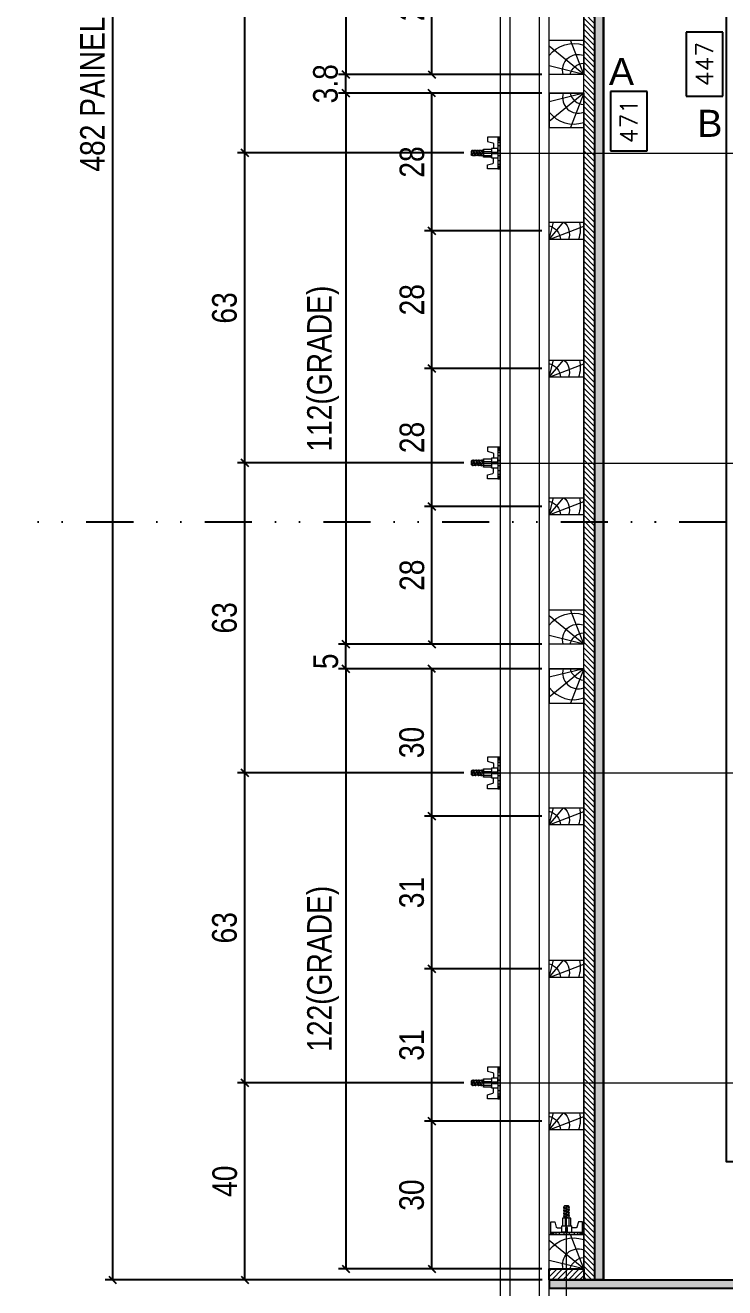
# Model space of a CAD drawing. Extents: x 13741 to 27878, y -21631 to 6985.
# Drawn here: x 16485.5 to 16671, y -5198.8 to -4864 of the extents above; entities that cross this region are included whole.
import ezdxf
from ezdxf.enums import TextEntityAlignment as Align

# ---------------------------------------------------------------- set-up
doc = ezdxf.new("R2010")
doc.units = 0
doc.linetypes.add('DIVIDE2', pattern=[0.625, 0.25, -0.125, 0, -0.125, 0, -0.125])
for name, color, linetype in [('CHAPA', 1, 'Continuous'), ('COTA', 241, 'Continuous'), ('F-PILARES-S', 170, 'Continuous'), ('MEIO_PONT', 93, 'Continuous'), ('Nível', 160, 'Continuous'), ('SARRAFO', 251, 'Continuous'), ('TEXTO_GERAL', 7, 'Continuous')]:
    doc.layers.add(name, color=color, linetype=linetype)
for name, color, linetype, lineweight in [('Hachura', 251, 'Continuous', 9), ('Madeira', 126, 'Continuous', 18), ('Perfil Metálico', 224, 'Continuous', 18)]:
    doc.layers.add(name, color=color, linetype=linetype, lineweight=lineweight)
doc.styles.add('ARIAL', font='arial.ttf')
doc.styles.add('COTA TECNICA 2X', font='techl___.ttf', dxfattribs={"height": 10})
doc.styles.add('ROMANS', font='romans.shx')
doc.dimstyles.new('Cota Seção interna', dxfattribs={"dimtxt": 7, "dimasz": 6, "dimexe": 0.18, "dimexo": 2, "dimgap": -4, "dimtad": 3, "dimdec": 1, "dimlfac": 0.5, "dimzin": 12, "dimdsep": 46, "dimtxsty": 'ROMANS', "dimblk": 'ARCHTICK', "dimcen": 0.09, "dimse1": 1, "dimse2": 1, "dimsd1": 1, "dimsd2": 1, "dimclrd": 180, "dimclre": 5, "dimclrt": 1, "dimadec": 0, "dimazin": 3, "dimtfac": 1, "dimtdec": 1, "dimtofl": 0, "dimtmove": 0, "dimatfit": 3, "dimldrblk": 'ARCHTICK', "dimfxl": 1, "dimtolj": 1, "dimtzin": 0, "dimarcsym": 0})
doc.dimstyles.new('SECAO PILAR', dxfattribs={"dimtxt": 10, "dimasz": 3, "dimexe": 3, "dimexo": 3, "dimgap": 3, "dimtad": 1, "dimdec": 1, "dimlfac": 0.5, "dimzin": 12, "dimdsep": 46, "dimtxsty": 'COTA TECNICA 2X', "dimblk1": 'OBLIQUE', "dimblk2": 'OBLIQUE', "dimsah": 1, "dimcen": 0.9, "dimclrd": 256, "dimclre": 256, "dimclrt": 256, "dimadec": 1, "dimazin": 3, "dimtfac": 1, "dimtdec": 1, "dimtmove": 0, "dimatfit": 3, "dimfxl": 1, "dimtolj": 1, "dimtzin": 12, "dimarcsym": 0})

# ---------------------------------------------------------------- blocks, each defined once
blk = doc.blocks.new('*D676')
at = {"layer": 'COTA', "color": 180, "lineweight": -2, "transparency": 16777216}
for p, q in [((27339.22, -5016.28), (27324.22, -5016.28)), ((27324.22, -5016.28), (27324.22, -5040.28)), ((27339.22, -5040.28), (27339.22, -5016.28)), ((27324.22, -5040.28), (27339.22, -5040.28))]:
    blk.add_line(p, q, dxfattribs=at)
at = {"layer": 'Defpoints', "color": 0, "transparency": 16777216}
for p in [(27321.42, -4557.28), (27321.42, -5499.28), (27343.22, -5499.28)]:
    blk.add_point(p, dxfattribs=at)
at = {"layer": 'COTA', "color": 1, "transparency": 16777216, "insert": (27331.72, -5028.28), "char_height": 7, "attachment_point": 5, "rotation": 90, "style": 'ROMANS'}
blk.add_mtext('\\A1;471', dxfattribs=at)
blk = doc.blocks.new('_ArchTick')
at = {"color": 0, "linetype": 'ByBlock', "const_width": 0.15}
blk.add_lwpolyline([(-0.5, -0.5), (0.5, 0.5)], dxfattribs=at)
blk = doc.blocks.new('*D677')
at = {"layer": 'COTA', "color": 180, "lineweight": -2, "transparency": 16777216}
for p, q in [((27369.97, -4992.08), (27354.97, -4992.08)), ((27354.97, -4992.08), (27354.97, -5018.08)), ((27369.97, -5018.08), (27369.97, -4992.08)), ((27354.97, -5018.08), (27369.97, -5018.08))]:
    blk.add_line(p, q, dxfattribs=at)
at = {"layer": 'Defpoints', "color": 0, "transparency": 16777216}
for p in [(27371.42, -4557.28), (27371.42, -5451.28), (27373.97, -5451.28)]:
    blk.add_point(p, dxfattribs=at)
at = {"layer": 'COTA', "color": 1, "transparency": 16777216, "insert": (27362.47, -5005.08), "char_height": 7, "attachment_point": 5, "rotation": 90, "style": 'ROMANS'}
blk.add_mtext('\\A1;447', dxfattribs=at)
blk = doc.blocks.new('*D678')
at = {"layer": 'COTA', "color": 180, "lineweight": -2, "transparency": 16777216}
for p, q in [((27575.2, -5483.21), (27548.87, -5483.21)), ((27548.87, -5483.21), (27548.87, -5498.21)), ((27575.2, -5498.21), (27575.2, -5483.21)), ((27548.87, -5498.21), (27575.2, -5498.21))]:
    blk.add_line(p, q, dxfattribs=at)
at = {"layer": 'Defpoints', "color": 0, "transparency": 16777216}
for p in [(27321.42, -5499.28), (27809.42, -5499.28), (27321.42, -5502.21)]:
    blk.add_point(p, dxfattribs=at)
at = {"layer": 'COTA', "color": 1, "transparency": 16777216, "insert": (27562.03, -5490.71), "char_height": 7, "attachment_point": 5, "style": 'ROMANS'}
blk.add_mtext('\\A1;244', dxfattribs=at)
blk = doc.blocks.new('PONTALETE')
at = {"layer": 'Madeira'}
for q in [(2.71, 7), (7, 5.76), (7, 1.74)]:
    blk.add_line((0, 0), q, dxfattribs=at)
blk.add_lwpolyline([(0, 0), (7, 0), (7, 7), (0, 7)], close=True, dxfattribs=at)
for centre, radius, start, end in [((2.04, 0.06), 6.23, 37.2818, 109.0913), ((1.09, 0.9), 3.19, 343.603, 109.9847), ((-0.21, -0.78), 3.09, 14.6322, 86.0383)]:
    blk.add_arc(centre, radius, start, end, dxfattribs=at)
blk = doc.blocks.new('MEIO PONTALETE')
at = {"layer": 'Madeira'}
for q in [(2.71, 7), (3.5, 2.88), (3.5, 0.87)]:
    blk.add_line((0, 0), q, dxfattribs=at)
blk.add_lwpolyline([(0, 0), (3.5, 0), (3.5, 7), (0, 7)], close=True, dxfattribs=at)
for centre, radius, start, end in [((2.04, 0.06), 6.23, 76.4499, 109.0913), ((1.09, 0.9), 3.19, 40.9063, 109.9847), ((-0.21, -0.78), 3.09, 14.6322, 86.0383)]:
    blk.add_arc(centre, radius, start, end, dxfattribs=at)
blk = doc.blocks.new('_Oblique')
at = {"color": 0, "linetype": 'ByBlock', "lineweight": -2}
blk.add_line((-0.5, -0.5), (0.5, 0.5), dxfattribs=at)
blk = doc.blocks.new('*D687')
at = {"layer": 'COTA', "lineweight": -2, "transparency": 16777216}
for p, q in [((27296.39, -5250.88), (27213.68, -5250.88)), ((27216.68, -5250.88), (27216.68, -5494.88)), ((27296.36, -5494.88), (27213.68, -5494.88))]:
    blk.add_line(p, q, dxfattribs=at)
at = {"layer": 'Defpoints', "color": 0, "transparency": 16777216}
for p in [(27299.39, -5250.88), (27216.68, -5494.88), (27299.36, -5494.88)]:
    blk.add_point(p, dxfattribs=at)
at = {"layer": 'COTA', "lineweight": -2, "transparency": 16777216, "xscale": 3, "yscale": 3, "zscale": 3}
for p, rotation in [((27216.68, -5250.88), 90), ((27216.68, -5494.88), 270)]:
    blk.add_blockref('_Oblique', p, dxfattribs=dict(at, rotation=rotation))
at = {"layer": 'COTA', "transparency": 16777216, "insert": (27207.46, -5372.88), "char_height": 10, "attachment_point": 5, "rotation": 90, "style": 'COTA TECNICA 2X'}
blk.add_mtext('\\A1;122(GRADE)', dxfattribs=at)
blk = doc.blocks.new('*D688')
at = {"layer": 'COTA', "lineweight": -2, "transparency": 16777216}
for p, q in [((27296.38, -5310.88), (27248.68, -5310.88)), ((27251.68, -5372.88), (27251.68, -5310.88)), ((27296.38, -5372.88), (27248.68, -5372.88))]:
    blk.add_line(p, q, dxfattribs=at)
at = {"layer": 'Defpoints', "color": 0, "transparency": 16777216}
for p in [(27251.68, -5310.88), (27299.38, -5310.88), (27299.38, -5372.88)]:
    blk.add_point(p, dxfattribs=at)
at = {"layer": 'COTA', "lineweight": -2, "transparency": 16777216, "xscale": 3, "yscale": 3, "zscale": 3}
for p, rotation in [((27251.68, -5310.88), 90), ((27251.68, -5372.88), 270)]:
    blk.add_blockref('_Oblique', p, dxfattribs=dict(at, rotation=rotation))
at = {"layer": 'COTA', "transparency": 16777216, "insert": (27243.46, -5341.88), "char_height": 10, "attachment_point": 5, "rotation": 90, "style": 'COTA TECNICA 2X'}
blk.add_mtext('\\A1;31', dxfattribs=at)
blk = doc.blocks.new('*D689')
at = {"layer": 'COTA', "lineweight": -2, "transparency": 16777216}
for p, q in [((27296.38, -5250.88), (27248.68, -5250.88)), ((27251.68, -5310.88), (27251.68, -5250.88)), ((27296.38, -5310.88), (27248.68, -5310.88))]:
    blk.add_line(p, q, dxfattribs=at)
at = {"layer": 'Defpoints', "color": 0, "transparency": 16777216}
for p in [(27251.68, -5250.88), (27299.38, -5250.88), (27299.38, -5310.88)]:
    blk.add_point(p, dxfattribs=at)
at = {"layer": 'COTA', "lineweight": -2, "transparency": 16777216, "xscale": 3, "yscale": 3, "zscale": 3}
for p, rotation in [((27251.68, -5250.88), 90), ((27251.68, -5310.88), 270)]:
    blk.add_blockref('_Oblique', p, dxfattribs=dict(at, rotation=rotation))
at = {"layer": 'COTA', "transparency": 16777216, "insert": (27243.46, -5280.88), "char_height": 10, "attachment_point": 5, "rotation": 90, "style": 'COTA TECNICA 2X'}
blk.add_mtext('\\A1;30', dxfattribs=at)
blk = doc.blocks.new('*D690')
at = {"layer": 'COTA', "lineweight": -2, "transparency": 16777216}
for p, q in [((27296.38, -5434.88), (27248.68, -5434.88)), ((27251.68, -5494.88), (27251.68, -5434.88)), ((27296.41, -5494.88), (27248.68, -5494.88))]:
    blk.add_line(p, q, dxfattribs=at)
at = {"layer": 'Defpoints', "color": 0, "transparency": 16777216}
for p in [(27251.68, -5434.88), (27299.38, -5434.88), (27299.41, -5494.88)]:
    blk.add_point(p, dxfattribs=at)
at = {"layer": 'COTA', "lineweight": -2, "transparency": 16777216, "xscale": 3, "yscale": 3, "zscale": 3}
for p, rotation in [((27251.68, -5434.88), 90), ((27251.68, -5494.88), 270)]:
    blk.add_blockref('_Oblique', p, dxfattribs=dict(at, rotation=rotation))
at = {"layer": 'COTA', "transparency": 16777216, "insert": (27243.46, -5464.88), "char_height": 10, "attachment_point": 5, "rotation": 90, "style": 'COTA TECNICA 2X'}
blk.add_mtext('\\A1;30', dxfattribs=at)
blk = doc.blocks.new('*D691')
at = {"layer": 'COTA', "lineweight": -2, "transparency": 16777216}
for p, q in [((27296.38, -5372.88), (27248.68, -5372.88)), ((27251.68, -5434.88), (27251.68, -5372.88)), ((27296.38, -5434.88), (27248.68, -5434.88))]:
    blk.add_line(p, q, dxfattribs=at)
at = {"layer": 'Defpoints', "color": 0, "transparency": 16777216}
for p in [(27251.68, -5372.88), (27299.38, -5372.88), (27299.38, -5434.88)]:
    blk.add_point(p, dxfattribs=at)
at = {"layer": 'COTA', "lineweight": -2, "transparency": 16777216, "xscale": 3, "yscale": 3, "zscale": 3}
for p, rotation in [((27251.68, -5372.88), 90), ((27251.68, -5434.88), 270)]:
    blk.add_blockref('_Oblique', p, dxfattribs=dict(at, rotation=rotation))
at = {"layer": 'COTA', "transparency": 16777216, "insert": (27243.46, -5403.88), "char_height": 10, "attachment_point": 5, "rotation": 90, "style": 'COTA TECNICA 2X'}
blk.add_mtext('\\A1;31', dxfattribs=at)
blk = doc.blocks.new('*D692')
at = {"layer": 'COTA', "lineweight": -2, "transparency": 16777216}
for p, q in [((27296.39, -4785.28), (27213.68, -4785.28)), ((27216.68, -4785.28), (27216.68, -5009.28)), ((27296.36, -5009.28), (27213.68, -5009.28))]:
    blk.add_line(p, q, dxfattribs=at)
at = {"layer": 'Defpoints', "color": 0, "transparency": 16777216}
for p in [(27299.39, -4785.28), (27216.68, -5009.28), (27299.36, -5009.28)]:
    blk.add_point(p, dxfattribs=at)
at = {"layer": 'COTA', "lineweight": -2, "transparency": 16777216, "xscale": 3, "yscale": 3, "zscale": 3}
for p, rotation in [((27216.68, -4785.28), 90), ((27216.68, -5009.28), 270)]:
    blk.add_blockref('_Oblique', p, dxfattribs=dict(at, rotation=rotation))
at = {"layer": 'COTA', "transparency": 16777216, "insert": (27207.46, -4897.28), "char_height": 10, "attachment_point": 5, "rotation": 90, "style": 'COTA TECNICA 2X'}
blk.add_mtext('\\A1;112(GRADE)', dxfattribs=at)
blk = doc.blocks.new('*D695')
at = {"layer": 'COTA', "lineweight": -2, "transparency": 16777216}
for p, q in [((27296.38, -4953.28), (27248.68, -4953.28)), ((27251.68, -5009.28), (27251.68, -4953.28)), ((27296.41, -5009.28), (27248.68, -5009.28))]:
    blk.add_line(p, q, dxfattribs=at)
at = {"layer": 'Defpoints', "color": 0, "transparency": 16777216}
for p in [(27251.68, -4953.28), (27299.38, -4953.28), (27299.41, -5009.28)]:
    blk.add_point(p, dxfattribs=at)
at = {"layer": 'COTA', "lineweight": -2, "transparency": 16777216, "xscale": 3, "yscale": 3, "zscale": 3}
for p, rotation in [((27251.68, -4953.28), 90), ((27251.68, -5009.28), 270)]:
    blk.add_blockref('_Oblique', p, dxfattribs=dict(at, rotation=rotation))
at = {"layer": 'COTA', "transparency": 16777216, "insert": (27243.59, -4981.28), "char_height": 10, "attachment_point": 5, "rotation": 90, "style": 'COTA TECNICA 2X'}
blk.add_mtext('\\A1;28', dxfattribs=at)
blk = doc.blocks.new('*D697')
at = {"layer": 'COTA', "lineweight": -2, "transparency": 16777216}
for p, q in [((27296.39, -5016.88), (27213.68, -5016.88)), ((27216.68, -5016.88), (27216.68, -5240.88)), ((27296.36, -5240.88), (27213.68, -5240.88))]:
    blk.add_line(p, q, dxfattribs=at)
at = {"layer": 'Defpoints', "color": 0, "transparency": 16777216}
for p in [(27299.39, -5016.88), (27216.68, -5240.88), (27299.36, -5240.88)]:
    blk.add_point(p, dxfattribs=at)
at = {"layer": 'COTA', "lineweight": -2, "transparency": 16777216, "xscale": 3, "yscale": 3, "zscale": 3}
for p, rotation in [((27216.68, -5016.88), 90), ((27216.68, -5240.88), 270)]:
    blk.add_blockref('_Oblique', p, dxfattribs=dict(at, rotation=rotation))
at = {"layer": 'COTA', "transparency": 16777216, "insert": (27207.46, -5128.88), "char_height": 10, "attachment_point": 5, "rotation": 90, "style": 'COTA TECNICA 2X'}
blk.add_mtext('\\A1;112(GRADE)', dxfattribs=at)
blk = doc.blocks.new('*D698')
at = {"layer": 'COTA', "lineweight": -2, "transparency": 16777216}
for p, q in [((27296.38, -5072.88), (27248.68, -5072.88)), ((27251.68, -5128.88), (27251.68, -5072.88)), ((27296.38, -5128.88), (27248.68, -5128.88))]:
    blk.add_line(p, q, dxfattribs=at)
at = {"layer": 'Defpoints', "color": 0, "transparency": 16777216}
for p in [(27251.68, -5072.88), (27299.38, -5072.88), (27299.38, -5128.88)]:
    blk.add_point(p, dxfattribs=at)
at = {"layer": 'COTA', "lineweight": -2, "transparency": 16777216, "xscale": 3, "yscale": 3, "zscale": 3}
for p, rotation in [((27251.68, -5072.88), 90), ((27251.68, -5128.88), 270)]:
    blk.add_blockref('_Oblique', p, dxfattribs=dict(at, rotation=rotation))
at = {"layer": 'COTA', "transparency": 16777216, "insert": (27243.59, -5100.88), "char_height": 10, "attachment_point": 5, "rotation": 90, "style": 'COTA TECNICA 2X'}
blk.add_mtext('\\A1;28', dxfattribs=at)
blk = doc.blocks.new('*D699')
at = {"layer": 'COTA', "lineweight": -2, "transparency": 16777216}
for p, q in [((27296.38, -5016.88), (27248.68, -5016.88)), ((27251.68, -5072.88), (27251.68, -5016.88)), ((27296.38, -5072.88), (27248.68, -5072.88))]:
    blk.add_line(p, q, dxfattribs=at)
at = {"layer": 'Defpoints', "color": 0, "transparency": 16777216}
for p in [(27251.68, -5016.88), (27299.38, -5016.88), (27299.38, -5072.88)]:
    blk.add_point(p, dxfattribs=at)
at = {"layer": 'COTA', "lineweight": -2, "transparency": 16777216, "xscale": 3, "yscale": 3, "zscale": 3}
for p, rotation in [((27251.68, -5016.88), 90), ((27251.68, -5072.88), 270)]:
    blk.add_blockref('_Oblique', p, dxfattribs=dict(at, rotation=rotation))
at = {"layer": 'COTA', "transparency": 16777216, "insert": (27243.59, -5044.88), "char_height": 10, "attachment_point": 5, "rotation": 90, "style": 'COTA TECNICA 2X'}
blk.add_mtext('\\A1;28', dxfattribs=at)
blk = doc.blocks.new('*D700')
at = {"layer": 'COTA', "lineweight": -2, "transparency": 16777216}
for p, q in [((27296.38, -5184.88), (27248.68, -5184.88)), ((27251.68, -5240.88), (27251.68, -5184.88)), ((27296.41, -5240.88), (27248.68, -5240.88))]:
    blk.add_line(p, q, dxfattribs=at)
at = {"layer": 'Defpoints', "color": 0, "transparency": 16777216}
for p in [(27251.68, -5184.88), (27299.38, -5184.88), (27299.41, -5240.88)]:
    blk.add_point(p, dxfattribs=at)
at = {"layer": 'COTA', "lineweight": -2, "transparency": 16777216, "xscale": 3, "yscale": 3, "zscale": 3}
for p, rotation in [((27251.68, -5184.88), 90), ((27251.68, -5240.88), 270)]:
    blk.add_blockref('_Oblique', p, dxfattribs=dict(at, rotation=rotation))
at = {"layer": 'COTA', "transparency": 16777216, "insert": (27243.59, -5212.88), "char_height": 10, "attachment_point": 5, "rotation": 90, "style": 'COTA TECNICA 2X'}
blk.add_mtext('\\A1;28', dxfattribs=at)
blk = doc.blocks.new('*D701')
at = {"layer": 'COTA', "lineweight": -2, "transparency": 16777216}
for p, q in [((27296.38, -5128.88), (27248.68, -5128.88)), ((27251.68, -5184.88), (27251.68, -5128.88)), ((27296.38, -5184.88), (27248.68, -5184.88))]:
    blk.add_line(p, q, dxfattribs=at)
at = {"layer": 'Defpoints', "color": 0, "transparency": 16777216}
for p in [(27251.68, -5128.88), (27299.38, -5128.88), (27299.38, -5184.88)]:
    blk.add_point(p, dxfattribs=at)
at = {"layer": 'COTA', "lineweight": -2, "transparency": 16777216, "xscale": 3, "yscale": 3, "zscale": 3}
for p, rotation in [((27251.68, -5128.88), 90), ((27251.68, -5184.88), 270)]:
    blk.add_blockref('_Oblique', p, dxfattribs=dict(at, rotation=rotation))
at = {"layer": 'COTA', "transparency": 16777216, "insert": (27243.59, -5156.88), "char_height": 10, "attachment_point": 5, "rotation": 90, "style": 'COTA TECNICA 2X'}
blk.add_mtext('\\A1;28', dxfattribs=at)
blk = doc.blocks.new('*D705')
at = {"layer": 'COTA', "lineweight": -2, "transparency": 16777216}
for p, q in [((27296.38, -5009.28), (27213.68, -5009.28)), ((27216.68, -5016.88), (27216.68, -5009.28)), ((27296.38, -5016.88), (27213.68, -5016.88))]:
    blk.add_line(p, q, dxfattribs=at)
at = {"layer": 'Defpoints', "color": 0, "transparency": 16777216}
for p in [(27216.68, -5009.28), (27299.38, -5009.28), (27299.38, -5016.88)]:
    blk.add_point(p, dxfattribs=at)
at = {"layer": 'COTA', "lineweight": -2, "transparency": 16777216, "xscale": 3, "yscale": 3, "zscale": 3}
for p, rotation in [((27216.68, -5009.28), 90), ((27216.68, -5016.88), 270)]:
    blk.add_blockref('_Oblique', p, dxfattribs=dict(at, rotation=rotation))
at = {"layer": 'COTA', "transparency": 16777216, "insert": (27208.44, -5013.08), "char_height": 10, "attachment_point": 5, "rotation": 90, "style": 'COTA TECNICA 2X'}
blk.add_mtext('\\A1;3.8', dxfattribs=at)
blk = doc.blocks.new('*D706')
at = {"layer": 'COTA', "lineweight": -2, "transparency": 16777216}
for p, q in [((27296.38, -5240.88), (27213.68, -5240.88)), ((27216.68, -5250.88), (27216.68, -5240.88)), ((27296.38, -5250.88), (27213.68, -5250.88))]:
    blk.add_line(p, q, dxfattribs=at)
at = {"layer": 'Defpoints', "color": 0, "transparency": 16777216}
for p in [(27216.68, -5240.88), (27299.38, -5240.88), (27299.38, -5250.88)]:
    blk.add_point(p, dxfattribs=at)
at = {"layer": 'COTA', "lineweight": -2, "transparency": 16777216, "xscale": 3, "yscale": 3, "zscale": 3}
for p, rotation in [((27216.68, -5240.88), 90), ((27216.68, -5250.88), 270)]:
    blk.add_blockref('_Oblique', p, dxfattribs=dict(at, rotation=rotation))
at = {"layer": 'COTA', "transparency": 16777216, "insert": (27208.57, -5247.88), "char_height": 10, "attachment_point": 5, "rotation": 90, "style": 'COTA TECNICA 2X'}
blk.add_mtext('\\A1;5', dxfattribs=at)
blk = doc.blocks.new('C')
at = {"layer": 'Hachura', "color": 0}
for p, q in [((0, 3.22), (0, -3.22)), ((0.45, 3.22), (0, 3.22)), ((0.46, 3.16), (0, 3.16)), ((0.46, 3.05), (0, 3.05)), ((0.46, 2.88), (0, 2.88)), ((0, 2.75), (0, -1.16)), ((0.46, 2.65), (0, 2.65)), ((0.45, -3.23), (0.45, 3.22)), ((0.45, 3.22), (2.58, 3.22)), ((2.58, 3.22), (2.58, 2.39)), ((0.46, 2.23), (0, 2.23)), ((0.46, 1.51), (0, 1.51)), ((0.39, 0.49), (0.17, 0.49)), ((1.74, 0.97), (0.45, 0.97)), ((1.45, 0.1), (0.45, 0.1)), ((1.35, 1.94), (1.35, 0.96)), ((2.58, 2.39), (1.47, 2.09)), ((1.74, -0.97), (1.74, 0.97)), ((1.74, 0.97), (1.74, 0.84)), ((1.74, 0.97), (1.74, 0.84)), ((1.74, 0.84), (3.35, 0.84)), ((3.35, 0.45), (1.74, 0.45)), ((3.32, 0.84), (3.32, -0.84)), ((3.35, 0.84), (3.35, -0.84)), ((3.68, 0.45), (3.35, 0.45)), ((3.84, -0.52), (3.35, 0.45)), ((3.35, 0.06), (3.67, -0.57)), ((3.68, 0.45), (4.16, -0.52)), ((3.72, 0.5), (4.25, -0.57)), ((4.37, -0.55), (3.83, 0.53)), ((4.15, 0.45), (3.93, 0.45)), ((4.42, -0.52), (3.93, 0.45)), ((4.15, 0.45), (4.26, 0.45)), ((4.26, 0.45), (4.74, -0.52)), ((4.3, 0.5), (4.83, -0.57)), ((4.95, -0.55), (4.41, 0.53)), ((4.51, 0.45), (4.84, 0.45)), ((5, -0.52), (4.51, 0.45)), ((4.84, 0.45), (5.32, -0.52)), ((4.88, 0.5), (5.41, -0.57)), ((5.53, -0.55), (4.99, 0.53)), ((5.58, -0.52), (5.09, 0.45)), ((5.42, 0.45), (5.09, 0.45)), ((5.58, -0.52), (5.09, 0.45)), ((5.42, 0.45), (5.74, -0.19)), ((5.46, 0.5), (5.74, -0.07)), ((5.74, 0.19), (5.57, 0.53)), ((5.74, 0.32), (5.68, 0.45)), ((5.68, 0.45), (5.74, 0.45)), ((5.74, 0.45), (5.9, 0.29)), ((5.74, 0.45), (5.74, -0.52)), ((5.9, -0.36), (5.9, 0.29)), ((0.45, 0), (0, 0)), ((0.46, -1.52), (0, -1.52)), ((0.46, -2.23), (0, -2.23)), ((0.08, -0.48), (0.29, -0.48)), ((0.29, -0.48), (0.4, -0.48)), ((0.45, 0), (0.45, -0.97)), ((0.45, -0.16), (1.45, -0.16)), ((0.45, -0.65), (0.45, -0.32)), ((0.45, -3.23), (0.45, -0.65)), ((0.45, -0.97), (1.74, -0.97)), ((1.35, -1.94), (1.35, -0.97)), ((2.58, -2.39), (1.47, -2.1)), ((3.35, -0.32), (1.74, -0.32)), ((3.35, -0.84), (1.74, -0.84)), ((2.58, -3.23), (2.58, -2.39)), ((3.35, -0.07), (3.58, -0.52)), ((3.35, -0.52), (3.58, -0.52)), ((3.84, -0.52), (4.16, -0.52)), ((4.42, -0.52), (4.74, -0.52)), ((4.63, -0.52), (4.74, -0.52)), ((5, -0.52), (5.32, -0.52)), ((5.58, -0.52), (5.74, -0.52)), ((5.74, -0.52), (5.9, -0.36)), ((5.74, -0.52), (5.74, -0.52)), ((0.46, -2.65), (0, -2.65)), ((0.46, -2.88), (0, -2.88)), ((0.46, -3.05), (0, -3.05)), ((0.46, -3.16), (0, -3.16)), ((0, -3.22), (2.57, -3.22))]:
    blk.add_line(p, q, dxfattribs=at)
for centre, radius, start, end in [((1.52, 1.94), 0.161, 104.7436, 180), ((1.44, -0.03), 0.129, 272.695, 87.305), ((3.81, 0.39), 0.143, 25.5688, 154.4312), ((4.39, 0.39), 0.143, 25.5688, 154.4312), ((4.97, 0.39), 0.143, 25.5688, 154.4312), ((5.55, 0.39), 0.143, 25.5688, 154.4312), ((0.17, -0.37), 0.174, 221.744, 317.8592), ((1.52, -1.94), 0.161, 180, 255.2564), ((3.71, -0.4), 0.174, 222.1408, 318.256), ((4.29, -0.4), 0.174, 222.1408, 318.256), ((4.87, -0.4), 0.174, 222.1408, 318.256), ((5.45, -0.4), 0.174, 222.1408, 318.256), ((5.61, -0.4), 0.174, 317.8592, 318.256)]:
    blk.add_arc(centre, radius, start, end, dxfattribs=at)
blk = doc.blocks.new('*D703')
at = {"layer": 'COTA', "linetype": 'ByBlock', "lineweight": -2, "transparency": 16777216}
for p, q in [((27314.82, -4535.28), (27118.84, -4535.28)), ((27121.84, -4535.28), (27121.84, -5499.28)), ((27296.42, -5499.28), (27118.84, -5499.28))]:
    blk.add_line(p, q, dxfattribs=at)
at = {"layer": 'Defpoints', "color": 0, "linetype": 'ByBlock', "transparency": 16777216}
for p in [(27317.82, -4535.28), (27121.84, -5499.28), (27299.42, -5499.28)]:
    blk.add_point(p, dxfattribs=at)
at = {"layer": 'COTA', "linetype": 'ByBlock', "lineweight": -2, "transparency": 16777216, "xscale": 3, "yscale": 3, "zscale": 3}
for p, rotation in [((27121.84, -4535.28), 90), ((27121.84, -5499.28), 270)]:
    blk.add_blockref('_Oblique', p, dxfattribs=dict(at, rotation=rotation))
at = {"layer": 'COTA', "linetype": 'ByBlock', "transparency": 16777216, "insert": (27113.75, -5017.28), "char_height": 10, "attachment_point": 5, "rotation": 90, "style": 'COTA TECNICA 2X'}
blk.add_mtext('\\A1;482 PAINEL', dxfattribs=at)
blk = doc.blocks.new('*D755')
at = {"layer": 'COTA', "linetype": 'ByBlock', "lineweight": -2, "transparency": 16777216}
for p, q in [((27264.58, -5419.21), (27172.6, -5419.21)), ((27175.6, -5499.28), (27175.6, -5419.21)), ((27296.42, -5499.28), (27172.6, -5499.28))]:
    blk.add_line(p, q, dxfattribs=at)
at = {"layer": 'Defpoints', "color": 0, "linetype": 'ByBlock', "transparency": 16777216}
for p in [(27175.6, -5419.21), (27267.58, -5419.21), (27299.42, -5499.28)]:
    blk.add_point(p, dxfattribs=at)
at = {"layer": 'COTA', "linetype": 'ByBlock', "lineweight": -2, "transparency": 16777216, "xscale": 3, "yscale": 3, "zscale": 3}
for p, rotation in [((27175.6, -5419.21), 90), ((27175.6, -5499.28), 270)]:
    blk.add_blockref('_Oblique', p, dxfattribs=dict(at, rotation=rotation))
at = {"layer": 'COTA', "linetype": 'ByBlock', "transparency": 16777216, "insert": (27167.5, -5459.25), "char_height": 10, "attachment_point": 5, "rotation": 90, "style": 'COTA TECNICA 2X'}
blk.add_mtext('\\A1;40', dxfattribs=at)
blk = doc.blocks.new('*D756')
at = {"layer": 'COTA', "linetype": 'ByBlock', "lineweight": -2, "transparency": 16777216}
for p, q in [((27264.58, -5293.21), (27172.6, -5293.21)), ((27175.6, -5419.21), (27175.6, -5293.21)), ((27264.58, -5419.21), (27172.6, -5419.21))]:
    blk.add_line(p, q, dxfattribs=at)
at = {"layer": 'Defpoints', "color": 0, "linetype": 'ByBlock', "transparency": 16777216}
for p in [(27175.6, -5293.21), (27267.58, -5293.21), (27267.58, -5419.21)]:
    blk.add_point(p, dxfattribs=at)
at = {"layer": 'COTA', "linetype": 'ByBlock', "lineweight": -2, "transparency": 16777216, "xscale": 3, "yscale": 3, "zscale": 3}
for p, rotation in [((27175.6, -5293.21), 90), ((27175.6, -5419.21), 270)]:
    blk.add_blockref('_Oblique', p, dxfattribs=dict(at, rotation=rotation))
at = {"layer": 'COTA', "linetype": 'ByBlock', "transparency": 16777216, "insert": (27167.38, -5356.21), "char_height": 10, "attachment_point": 5, "rotation": 90, "style": 'COTA TECNICA 2X'}
blk.add_mtext('\\A1;63', dxfattribs=at)
blk = doc.blocks.new('*D757')
at = {"layer": 'COTA', "linetype": 'ByBlock', "lineweight": -2, "transparency": 16777216}
for p, q in [((27264.58, -5167.21), (27172.6, -5167.21)), ((27175.6, -5293.21), (27175.6, -5167.21)), ((27264.58, -5293.21), (27172.6, -5293.21))]:
    blk.add_line(p, q, dxfattribs=at)
at = {"layer": 'Defpoints', "color": 0, "linetype": 'ByBlock', "transparency": 16777216}
for p in [(27175.6, -5167.21), (27267.58, -5167.21), (27267.58, -5293.21)]:
    blk.add_point(p, dxfattribs=at)
at = {"layer": 'COTA', "linetype": 'ByBlock', "lineweight": -2, "transparency": 16777216, "xscale": 3, "yscale": 3, "zscale": 3}
for p, rotation in [((27175.6, -5167.21), 90), ((27175.6, -5293.21), 270)]:
    blk.add_blockref('_Oblique', p, dxfattribs=dict(at, rotation=rotation))
at = {"layer": 'COTA', "linetype": 'ByBlock', "transparency": 16777216, "insert": (27167.38, -5230.21), "char_height": 10, "attachment_point": 5, "rotation": 90, "style": 'COTA TECNICA 2X'}
blk.add_mtext('\\A1;63', dxfattribs=at)
blk = doc.blocks.new('*D758')
at = {"layer": 'COTA', "lineweight": -2, "transparency": 16777216}
for p, q in [((27264.58, -5041.21), (27172.6, -5041.21)), ((27175.6, -5167.21), (27175.6, -5041.21)), ((27264.58, -5167.21), (27172.6, -5167.21))]:
    blk.add_line(p, q, dxfattribs=at)
at = {"layer": 'Defpoints', "color": 0, "transparency": 16777216}
for p in [(27175.6, -5041.21), (27267.58, -5041.21), (27267.58, -5167.21)]:
    blk.add_point(p, dxfattribs=at)
at = {"layer": 'COTA', "lineweight": -2, "transparency": 16777216, "xscale": 3, "yscale": 3, "zscale": 3}
for p, rotation in [((27175.6, -5041.21), 90), ((27175.6, -5167.21), 270)]:
    blk.add_blockref('_Oblique', p, dxfattribs=dict(at, rotation=rotation))
at = {"layer": 'COTA', "transparency": 16777216, "insert": (27167.38, -5104.21), "char_height": 10, "attachment_point": 5, "rotation": 90, "style": 'COTA TECNICA 2X'}
blk.add_mtext('\\A1;63', dxfattribs=at)
blk = doc.blocks.new('*D759')
at = {"layer": 'COTA', "lineweight": -2, "transparency": 16777216}
for p, q in [((27264.58, -4915.21), (27172.6, -4915.21)), ((27175.6, -5041.21), (27175.6, -4915.21)), ((27264.58, -5041.21), (27172.6, -5041.21))]:
    blk.add_line(p, q, dxfattribs=at)
at = {"layer": 'Defpoints', "color": 0, "transparency": 16777216}
for p in [(27175.6, -4915.21), (27267.58, -4915.21), (27267.58, -5041.21)]:
    blk.add_point(p, dxfattribs=at)
at = {"layer": 'COTA', "lineweight": -2, "transparency": 16777216, "xscale": 3, "yscale": 3, "zscale": 3}
for p, rotation in [((27175.6, -4915.21), 90), ((27175.6, -5041.21), 270)]:
    blk.add_blockref('_Oblique', p, dxfattribs=dict(at, rotation=rotation))
at = {"layer": 'COTA', "transparency": 16777216, "insert": (27167.38, -4978.21), "char_height": 10, "attachment_point": 5, "rotation": 90, "style": 'COTA TECNICA 2X'}
blk.add_mtext('\\A1;63', dxfattribs=at)
blk = doc.blocks.new('A$C81a2738f')
at = {"layer": 'Hachura'}
h = blk.add_hatch(dxfattribs=at)
h.set_pattern_fill('ANSI31', color=256, scale=0.5, angle=270, style=0)
h.set_pattern_definition([(315, (22931.6141, -8374.4874), (1.12253202, 1.12253202), [])])
h.paths.add_polyline_path([(209.14, 160.99), (204.74, 160.99), (204.76, 1124.99), (209.16, 1124.99)])
h = blk.add_hatch(color=256, dxfattribs=at)
h.dxf.hatch_style = 1
h.paths.add_polyline_path([(212.76, 160.99), (212.76, 1124.99), (209.16, 1124.99), (209.16, 160.99)])
h = blk.add_hatch(dxfattribs=at)
h.set_pattern_fill('ANSI31', color=256, scale=0.5, angle=360, style=0)
h.set_pattern_definition([(45, (9914.6722, 22552.455), (-1.12253202, 1.12253202), [])])
h.paths.add_polyline_path([(190.72, 165.39), (190.72, 160.99), (204.72, 160.99), (204.72, 165.39)])
h = blk.add_hatch(color=256, dxfattribs=at)
h.dxf.hatch_style = 1
h.paths.add_polyline_path([(722.76, 157.39), (722.76, 160.99), (190.76, 160.99), (190.76, 157.39)])
at = {"layer": 'CHAPA'}
for points in [[(212.76, 160.99), (212.76, 1124.99), (209.16, 1124.99), (209.16, 160.99)], [(190.76, 160.99), (722.76, 160.99), (722.76, 157.39), (190.76, 157.39)]]:
    blk.add_lwpolyline(points, close=True, dxfattribs=at)
at = {"layer": 'F-PILARES-S', "linetype": 'Continuous'}
blk.add_lwpolyline([(212.76, 160.99), (700.76, 160.99), (700.76, 208.99), (262.76, 208.99), (262.76, 1102.99), (212.76, 1102.99), (212.76, 160.99)], dxfattribs=at)
at = {"layer": 'Hachura'}
for p, q in [((159.24, 619.01), (316.28, 619.01)), ((159.24, 493.01), (316.28, 493.01)), ((159.24, 367.01), (316.28, 367.01)), ((159.24, 241.01), (316.28, 241.01)), ((197.79, 108.25), (197.78, 190.87))]:
    blk.add_line(p, q, dxfattribs=at)
blk.add_lwpolyline([(204.72, 1124.99), (209.16, 1124.99), (209.16, 160.99), (204.72, 160.99)], close=True, dxfattribs=at)
at = {"layer": 'Madeira'}
for points in [[(190.72, 874.99), (204.72, 874.99), (204.72, 650.99), (190.72, 650.99)], [(190.72, 643.39), (204.72, 643.39), (204.72, 419.39), (190.72, 419.39)], [(190.72, 409.39), (204.72, 409.39), (204.72, 165.39), (190.72, 165.39)]]:
    blk.add_lwpolyline(points, close=True, dxfattribs=at)
at = {"layer": 'Perfil Metálico'}
for points in [[(190.72, 1181.64), (170.72, 1181.64), (170.72, 99.54), (190.72, 99.54)], [(174.72, 99.54), (186.72, 99.54), (186.72, 1181.64), (174.72, 1181.64)]]:
    blk.add_lwpolyline(points, close=True, dxfattribs=at)
at = {"layer": 'SARRAFO'}
blk.add_lwpolyline([(204.72, 1124.99), (212.76, 1124.99), (212.76, 160.99), (204.76, 160.99)], dxfattribs=at)
blk.add_lwpolyline([(204.72, 160.99), (190.72, 160.99), (190.72, 165.39), (204.72, 165.39)], close=True, dxfattribs=at)
at = {"layer": 'Hachura', "linetype": 'Continuous', "yscale": 2, "zscale": 2}
for p, xscale, rotation in [((170.72, 619), 2, 180), ((170.72, 493), 2, 180), ((170.72, 367), 2, 180), ((170.72, 241), 2, 180), ((197.78, 179.39), -2, 270), ((197.78, 179.39), -2, 270)]:
    blk.add_blockref('C', p, dxfattribs=dict(at, xscale=xscale, rotation=rotation))
at = {"layer": 'MEIO_PONT', "xscale": -2, "yscale": 2, "zscale": 2}
for p in [(204.72, 650.99), (204.72, 419.39), (204.72, 165.39)]:
    blk.add_blockref('PONTALETE', p, dxfattribs=at)
at = {"layer": 'MEIO_PONT'}
for name, p, xscale, yscale, zscale, rotation in [('PONTALETE', (204.72, 643.39), 2, 2, 2, 180), ('MEIO PONTALETE', (190.72, 583.89), -1.999999997962732, 1.999999997962732, 1.999999997962732, 270), ('MEIO PONTALETE', (190.72, 527.89), -1.999999997962732, 1.999999997962732, 1.999999997962732, 270), ('MEIO PONTALETE', (190.72, 471.89), -1.999999997962732, 1.999999997962732, 1.999999997962732, 270), ('PONTALETE', (204.72, 409.39), 2, 2, 2, 180), ('MEIO PONTALETE', (190.72, 345.89), -1.999999997962732, 1.999999997962732, 1.999999997962732, 270), ('MEIO PONTALETE', (190.72, 283.89), -1.999999997962732, 1.999999997962732, 1.999999997962732, 270), ('MEIO PONTALETE', (190.72, 221.89), -1.999999997962732, 1.999999997962732, 1.999999997962732, 270)]:
    blk.add_blockref(name, p, dxfattribs=dict(at, xscale=xscale, yscale=yscale, zscale=zscale, rotation=rotation))
at = {"layer": 'TEXTO_GERAL', "style": 'ARIAL'}
for s, p in [('A', (220.07, 652.18)), ('B', (255.99, 631.12))]:
    blk.add_text(s, height=11, dxfattribs=at).set_placement(p, align=Align.MIDDLE_CENTER)
at = {"layer": 'COTA', "linetype": 'ByBlock'}
dim = blk.add_linear_dim(base=(13.19, 160.99), p1=(209.16, 1124.99), p2=(190.76, 160.99), angle=270, text='<> PAINEL', dimstyle='SECAO PILAR', override={"dimtmove": 1}, dxfattribs=at)
dim.commit()
dim.dimension.update_dxf_attribs({"geometry": '*D703', "text_midpoint": (5.1, 642.99), "insert": (-27108.65, 5660.28)})
at = {"layer": 'COTA'}
for base, p1, p2, dimstyle, picture, middle in [((234.56, 160.99), (212.76, 1102.99), (212.76, 160.99), 'Cota Seção interna', '*D676', (223.06, 631.99)), ((143.03, 706.99), (190.75, 650.99), (190.72, 706.99), 'SECAO PILAR', '*D695', (134.93, 678.99)), ((143.03, 643.39), (190.72, 587.39), (190.72, 643.39), 'SECAO PILAR', '*D699', (134.93, 615.39)), ((143.03, 587.39), (190.72, 531.39), (190.72, 587.39), 'SECAO PILAR', '*D698', (134.93, 559.39)), ((143.03, 531.39), (190.72, 475.39), (190.72, 531.39), 'SECAO PILAR', '*D701', (134.93, 503.39)), ((143.03, 475.39), (190.75, 419.39), (190.72, 475.39), 'SECAO PILAR', '*D700', (134.93, 447.39)), ((143.03, 409.39), (190.72, 349.39), (190.72, 409.39), 'SECAO PILAR', '*D689', (134.81, 379.39)), ((143.03, 349.39), (190.72, 287.39), (190.72, 349.39), 'SECAO PILAR', '*D688', (134.81, 318.39)), ((143.03, 287.39), (190.72, 225.39), (190.72, 287.39), 'SECAO PILAR', '*D691', (134.81, 256.39)), ((143.03, 225.39), (190.75, 165.39), (190.72, 225.39), 'SECAO PILAR', '*D690', (134.81, 195.39))]:
    dim = blk.add_linear_dim(base=base, p1=p1, p2=p2, angle=90, dimstyle=dimstyle, dxfattribs=at)
    dim.commit()
    dim.dimension.update_dxf_attribs({"geometry": picture, "text_midpoint": middle, "insert": (-27108.65, 5660.28)})
for base, p1, p2, dimstyle, picture, middle in [((265.32, 208.99), (262.76, 1102.99), (262.76, 208.99), 'Cota Seção interna', '*D677', (265.32, 655.19)), ((108.03, 650.99), (190.72, 643.39), (190.72, 650.99), 'SECAO PILAR', '*D705', (108.03, 647.19)), ((108.03, 419.39), (190.72, 409.39), (190.72, 419.39), 'SECAO PILAR', '*D706', (108.03, 412.39))]:
    dim = blk.add_linear_dim(base=base, p1=p1, p2=p2, angle=90, dimstyle=dimstyle, dxfattribs=at)
    dim.commit()
    dim.dimension.update_dxf_attribs({"geometry": picture, "text_midpoint": middle, "dimtype": 128, "insert": (-27108.65, 5660.28)})
for base, p1, p2, picture, middle in [((108.03, 650.99), (190.74, 874.99), (190.71, 650.99), '*D692', (98.81, 762.99)), ((108.03, 419.39), (190.74, 643.39), (190.71, 419.39), '*D697', (98.81, 531.39)), ((108.03, 165.39), (190.74, 409.39), (190.71, 165.39), '*D687', (98.81, 287.39))]:
    dim = blk.add_linear_dim(base=base, p1=p1, p2=p2, angle=90, text='<>(GRADE)', dimstyle='SECAO PILAR', dxfattribs=at)
    dim.commit()
    dim.dimension.update_dxf_attribs({"geometry": picture, "text_midpoint": middle, "insert": (-27108.65, 5660.28)})
for base, p1, p2, picture, middle in [((66.95, 745.07), (158.92, 619.07), (158.92, 745.07), '*D759', (58.73, 682.07)), ((66.95, 619.07), (158.92, 493.07), (158.92, 619.07), '*D758', (58.73, 556.07))]:
    dim = blk.add_linear_dim(base=base, p1=p1, p2=p2, angle=90, dimstyle='SECAO PILAR', override={"dimtmove": 1}, dxfattribs=at)
    dim.commit()
    dim.dimension.update_dxf_attribs({"geometry": picture, "text_midpoint": middle, "insert": (-27108.65, 5660.28)})
at = {"layer": 'COTA', "linetype": 'ByBlock'}
for base, p1, p2, picture, middle in [((66.95, 493.07), (158.92, 367.07), (158.92, 493.07), '*D757', (58.73, 430.07)), ((66.95, 367.07), (158.92, 241.07), (158.92, 367.07), '*D756', (58.73, 304.07)), ((66.95, 241.07), (190.76, 160.99), (158.92, 241.07), '*D755', (58.85, 201.03))]:
    dim = blk.add_linear_dim(base=base, p1=p1, p2=p2, angle=90, dimstyle='SECAO PILAR', override={"dimtmove": 1}, dxfattribs=at)
    dim.commit()
    dim.dimension.update_dxf_attribs({"geometry": picture, "text_midpoint": middle, "insert": (-27108.65, 5660.28)})
at = {"layer": 'COTA'}
dim = blk.add_linear_dim(base=(212.76, 158.07), p1=(700.76, 160.99), p2=(212.76, 160.99), dimstyle='Cota Seção interna', dxfattribs=at)
dim.commit()
dim.dimension.update_dxf_attribs({"geometry": '*D678', "text_midpoint": (453.38, 158.07), "dimtype": 128, "insert": (-27108.65, 5660.28)})

msp = doc.modelspace()

# ---------------------------------------------------------------- linework, layer by layer
at = {"layer": 'Nível', "color": 4, "linetype": 'DIVIDE2', "ltscale": 50}
msp.add_line((15998.47, -4995.74), (21531.15, -4995.74), dxfattribs=at)

# ---------------------------------------------------------------- block references
at = {"xscale": 0.6523048931579974, "yscale": 0.6523048931579974, "zscale": 0.6523048931579974}
msp.add_blockref('A$C81a2738f', (16500.04, -5301.71), dxfattribs=at)

doc.saveas('drawing.dxf')
